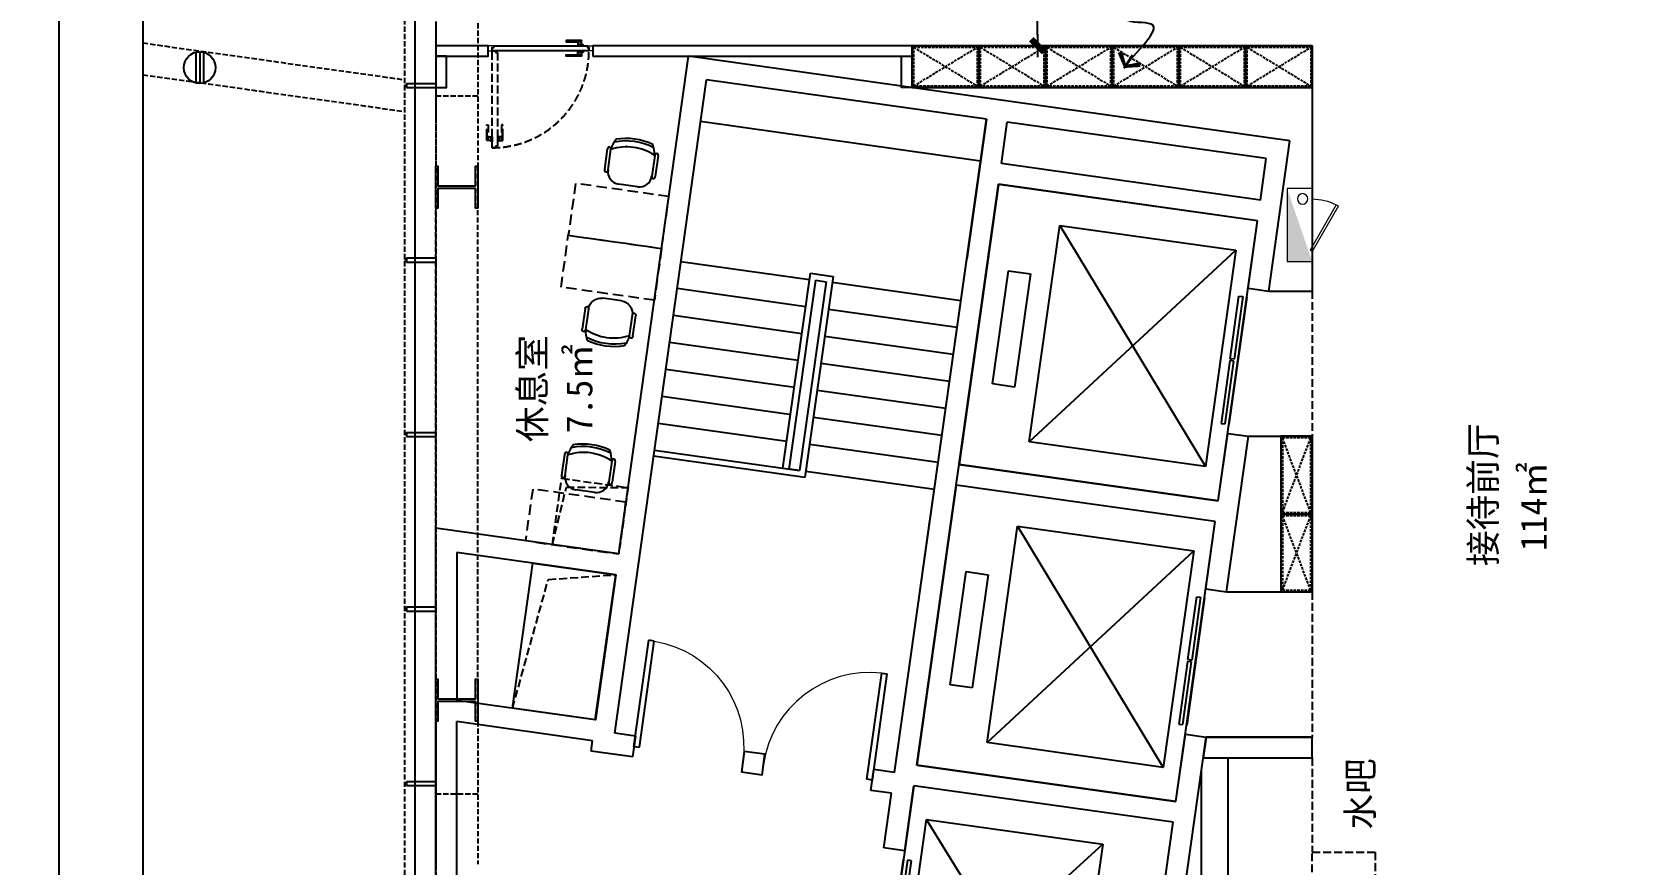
# Model space of a CAD drawing. Header units: millimetres. Extents: x 285006 to 3037698, y -2820855 to 192241.
# Drawn here: x 844896 to 860087, y -633816 to -625868 of the extents above; entities that cross this region are included whole.
import ezdxf
from ezdxf.enums import TextEntityAlignment as Align
from ezdxf.xclip import XClip

# ---------------------------------------------------------------- set-up
doc = ezdxf.new("R2010")
doc.units = ezdxf.units.MM
doc.header["$XCLIPFRAME"] = 2
doc.header["$PDMODE"] = 35
doc.header["$PDSIZE"] = -0.1
for name, pattern in [('1#C-6F$0$CONTINOUS', [0]), ('1#C-6F$0$DASHED2', [0.375, 0.25, -0.125]), ('DASH', [0.35, 0.25, -0.1]), ('DASHED', [0.75, 0.5, -0.25])]:
    doc.linetypes.add(name, pattern=pattern)
for name, color, linetype in [('1#C-6F$0$0-XREF', 7, 'Continuous'), ('1#C-6F$0$A-FLOR-STRS', 13, 'Continuous'), ('1#C-6F$0$A-WALL', 2, 'Continuous'), ('1#C-6F$0$S-W-BEAMLINE', 4, '1#C-6F$0$DASHED2'), ('1#C-6F$0$文字图层', 7, 'Continuous'), ('1#C-6F$0$汇水面积', 3, 'Continuous'), ('4玻璃幕墙', 1, 'Continuous'), ('6铝型材', 8, 'Continuous'), ('___', 4, 'Continuous'), ('__附着_A10-J_KJ_2_B_28F_SEN22M3I_设计区$0$A_WALL_BRIK(砌块墙)', 190, 'Continuous'), ('BS-LIFT', 14, 'Continuous'), ('BS-SHORT CABINET', 30, 'Continuous'), ('BS-STAIR', 30, 'Continuous'), ('COLUMN', 160, 'Continuous'), ('DOOR', 60, 'Continuous'), ('DOOR--02', 8, 'Continuous'), ('DS-FINISH', 20, 'Continuous'), ('DS-NOTES', 8, 'Continuous'), ('FF-FURN', 51, 'Continuous'), ('FF-TEXT', 50, 'Continuous'), ('FF-活动家具', 51, 'Continuous'), ('FF1-固定家具(落地、到顶)', 30, 'Continuous'), ('WALL', 255, 'Continuous'), ('WALL-地台', 8, 'Continuous')]:
    doc.layers.add(name, color=color, linetype=linetype)
for name, color, linetype, lineweight in [('1#C-6F$0$0XG-X', 1, 'Continuous', 18), ('WALL-1C-6F-1$0$A-WALL-GLAZ', 142, 'Continuous', 18), ('板边洞口-1C-6F$0$A-HOLE', 5, 'Continuous', 25)]:
    doc.layers.add(name, color=color, linetype=linetype, lineweight=lineweight)
doc.styles.add('ar', font='arial.ttf')
doc.styles.add('CCD_DIM', font='archs.shx', dxfattribs={"width": 0.7})
doc.styles.add('DIA', font='')
doc.styles.get('DIA').set_extended_font_data('SimSun')
doc.dimstyles.new('DIM_100', dxfattribs={"dimscale": 100, "dimtxt": 1.5, "dimasz": 1, "dimexe": 1.5, "dimexo": 1.5, "dimgap": 0.6, "dimtad": 1, "dimdec": 0, "dimrnd": 5, "dimzin": 12, "dimdsep": 46, "dimtxsty": 'CCD_DIM', "dimblk": 'CCD_Dimension_Tick', "dimcen": 0.125, "dimclrd": 44, "dimclre": 44, "dimclrt": 50, "dimadec": 0, "dimazin": 0, "dimtfac": 1, "dimtdec": 0, "dimtix": 1, "dimtmove": 2, "dimatfit": 3, "dimldrblk": 'CCD_Leader_Dot', "dimfxl": 5, "dimtvp": 1, "dimtolj": 1, "dimtzin": 0, "dimarcsym": 0})
doc.dimstyles.new('HBA_100', dxfattribs={"dimscale": 100, "dimtxt": 2.5, "dimasz": 1, "dimexe": 2, "dimexo": 2.5, "dimgap": 0.6, "dimtad": 1, "dimdec": 0, "dimzin": 0, "dimdsep": 46, "dimtxsty": 'ar', "dimblk": 'CCD_Dimension_Tick', "dimcen": 0.125, "dimclrd": 44, "dimclre": 44, "dimclrt": 50, "dimadec": 0, "dimazin": 0, "dimtfac": 1, "dimtdec": 0, "dimtix": 1, "dimtmove": 2, "dimatfit": 2, "dimldrblk": 'CCD_Leader_Dot', "dimfxl": 1, "dimtvp": 1, "dimtolj": 1, "dimtzin": 0, "dimarcsym": 0})

# ---------------------------------------------------------------- blocks, each defined once
blk = doc.blocks.new('1#C-6F$0$$0$A$C613054A8')
for p, q in [((0, 50), (0, 2750)), ((0, 2750), (2500, 2750)), ((2500, 2750), (2500, 50)), ((635, 2444), (635, 356)), ((635, 2444), (2335, 356)), ((635, 356), (2335, 2444)), ((2335, 2444), (635, 2444)), ((2335, 356), (2335, 2444)), ((2424, 1409), (2424, 2014)), ((2424, 2014), (2462, 2014)), ((2462, 2014), (2462, 1409)), ((2500, 786), (2500, 2014)), ((210, 1945), (210, 855)), ((422, 1945), (210, 1945)), ((422, 855), (422, 1945)), ((2462, 1409), (2424, 1409)), ((2424, 1391), (2424, 786)), ((2462, 1391), (2424, 1391)), ((2462, 786), (2462, 1391)), ((210, 855), (422, 855)), ((2424, 786), (2462, 786)), ((635, 356), (2335, 356)), ((2500, 50), (0, 50))]:
    blk.add_line(p, q)
blk = doc.blocks.new('1#C-6F$0$A$C613054A8')
for p, q in [((0, 0), (0, 2650)), ((0, 2650), (2500, 2650)), ((2500, 2650), (2500, 0)), ((635, 2349), (635, 301)), ((635, 2349), (2335, 301)), ((635, 301), (2335, 2349)), ((2335, 2349), (635, 2349)), ((2335, 301), (2335, 2349)), ((210, 1870), (210, 780)), ((422, 1870), (210, 1870)), ((422, 780), (422, 1870)), ((2424, 1334), (2424, 1939)), ((2424, 1939), (2462, 1939)), ((2462, 1939), (2462, 1334)), ((2500, 711), (2500, 1939)), ((2462, 1334), (2424, 1334)), ((2424, 1316), (2424, 711)), ((2462, 1316), (2424, 1316)), ((2462, 711), (2462, 1316)), ((210, 780), (422, 780)), ((2424, 711), (2462, 711)), ((635, 301), (2335, 301)), ((2500, 0), (0, 0))]:
    blk.add_line(p, q)
blk = doc.blocks.new('WALL-1C-6F-1$0$mullion_____')
at = {"layer": '6铝型材'}
for p, q in [((-36798, -1713), (-36798, -1433)), ((-36798, -1433), (-36758, -1433)), ((-36758, -1713), (-36758, -1433)), ((-36798, -1713), (-36758, -1713)), ((-36778, -1713), (-36778, -1733))]:
    blk.add_line(p, q, dxfattribs=at)
blk = doc.blocks.new('WALL-1C-6F-1')
at = {"layer": '4玻璃幕墙'}
blk.add_line((98374985, 18822923), (98374985, 18796566), dxfattribs=at)
at = {"layer": 'WALL-地台', "linetype": 'DASH', "ltscale": 200}
for p, q in [((98374885, 18823023), (98374885, 18796546)), ((98375185, 18822723), (98375185, 18796566))]:
    blk.add_line(p, q, dxfattribs=at)
for points in [[(98353235, 18814639), (98374885, 18811596)], [(98353235, 18814336), (98374885, 18811293)]]:
    blk.add_lwpolyline(points, dxfattribs=at)
at = {"layer": 'WALL-1C-6F-1$0$A-WALL-GLAZ', "lineweight": -3, "rotation": 269.9999995734953}
for p in [(98376618, 18774763), (98376618, 18773097), (98376618, 18771431), (98376618, 18769765), (98376618, 18768098)]:
    blk.add_blockref('WALL-1C-6F-1$0$mullion_____', p, dxfattribs=at)
blk = doc.blocks.new('1#C-6F$0$$TCHSYS$DOOR2D')
for p, q in [((0.45, 0.975), (0.5, 0.975)), ((0.45, 0), (0.45, 0.975)), ((0.5, 0), (0.5, 0.975)), ((0.5, 0), (0.45, 0))]:
    blk.add_line(p, q)
at = {"lineweight": 13}
blk.add_arc((0.475, 0), 0.975, 91.4693, 180, dxfattribs=at)
blk = doc.blocks.new('1#C-6F$0$DSADSAD')
at = {"layer": '1#C-6F$0$文字图层', "color": 6}
for p, q in [((7943089, -1493991), (7943089, -1494579)), ((7943165, -1493981), (7943165, -1494588)), ((7943241, -1493991), (7943241, -1494579))]:
    blk.add_line(p, q, dxfattribs=at)
blk.add_circle((7943165, -1494285), 304, dxfattribs=at)
blk = doc.blocks.new('1#C-6F$0$单出口带卷盘消火栓')
at = {"layer": '1#C-6F$0$0XG-X'}
for p, q in [((368866, -61966), (368866, -61726)), ((368866, -61726), (369566, -61726)), ((369566, -61966), (369566, -61726)), ((368866, -61966), (368966, -61966)), ((368966, -61966), (369466, -61966)), ((369021, -62195), (369454, -61945)), ((369033, -62216), (369466, -61966)), ((369466, -61966), (369454, -61945)), ((369466, -61966), (369566, -61966)), ((369021, -62195), (369034, -62216))]:
    blk.add_line(p, q, dxfattribs=at)
blk.add_circle((368965, -61874), 50, dxfattribs=at)
blk.add_arc((369466, -61966), 500, 180, 207.134, dxfattribs=at)
blk.add_solid([(368866, -61726), (369566, -61966), (369566, -61726)], dxfattribs=at)
blk = doc.blocks.new('1#C-6F$0$A$C13D20D7F')
at = {"layer": '1#C-6F$0$S-W-BEAMLINE', "color": 6, "linetype": '1#C-6F$0$CONTINOUS'}
blk.add_lwpolyline([(380, 200), (20, 200), (20, 13), (0, 13), (0, 413), (20, 413), (20, 225), (380, 225), (380, 413), (400, 413), (400, 13), (380, 13)], close=True, dxfattribs=at)
blk = doc.blocks.new('dfgdergherhre')
at = {"layer": 'WALL-地台', "linetype": 'DASH', "ltscale": 200}
for p, q in [((3268329, 4617160, 0), (3268329, 4615794, 0)), ((3268729, 4617160, 0), (3268729, 4615794, 0)), ((3268729, 4616464, 0), (3268329, 4616464, 0)), ((3268329, 4610495, 0), (3268329, 4615794, 0)), ((3268729, 4610495, 0), (3268729, 4615794, 0)), ((3268329, 4610495, 0), (3268329, 4609129, 0)), ((3268729, 4610495, 0), (3268729, 4609129, 0)), ((3268729, 4609799, 0), (3268329, 4609799, 0))]:
    blk.add_line(p, q, dxfattribs=at)
at = {"layer": '1#C-6F$0$0-XREF', "ltscale": 1.5, "rotation": 359.999308722076}
for p in [(3268329, 4615381, 0), (3268329, 4610482, 0)]:
    blk.add_blockref('1#C-6F$0$A$C13D20D7F', p, dxfattribs=at)
blk = doc.blocks.new('DFHRTHRTH')
at = {"layer": 'COLUMN', "linetype": 'Continuous'}
for p, q in [((3270075, 4612091, 0), (3270743, 4616844, 0)), ((3276487, 4616037, 0), (3270743, 4616844, 0)), ((3270037, 4610380, 0), (3270913, 4616618, 0)), ((3273587, 4616243, 0), (3270913, 4616618, 0)), ((3273587, 4616243, 0), (3270913, 4616618, 0)), ((3272710, 4610004, 0), (3273587, 4616243, 0)), ((3273730, 4615819, 0), (3273785, 4616215, 0)), ((3276261, 4615867, 0), (3273785, 4616215, 0)), ((3276285, 4614601, 0), (3276487, 4616037, 0)), ((3276205, 4615471, 0), (3276261, 4615867, 0)), ((3276205, 4615471, 0), (3273730, 4615819, 0)), ((3272922, 4610075, 0), (3273702, 4615621, 0)), ((3276177, 4615273, 0), (3273702, 4615621, 0)), ((3276087, 4614629, 0), (3276177, 4615273, 0)), ((3276087, 4614629, 0), (3276285, 4614601, 0)), ((3275802, 4612599, 0), (3275892, 4613243, 0)), ((3275881, 4611729, 0), (3276090, 4613215, 0)), ((3275892, 4613243, 0), (3276090, 4613215, 0)), ((3275802, 4612599, 0), (3273326, 4612947, 0)), ((3275774, 4612401, 0), (3273298, 4612749, 0)), ((3275683, 4611757, 0), (3275774, 4612401, 0)), ((3268329, 4605671, 0), (3268329, 4612336, 0)), ((3270075, 4612091, 0), (3268329, 4612336, 0)), ((3270047, 4611893, 0), (3268529, 4612106, 0)), ((3268529, 4612106, 0), (3268529, 4610693, 0)), ((3269852, 4610507, 0), (3270047, 4611893, 0)), ((3275683, 4611757, 0), (3275881, 4611729, 0)), ((3269852, 4610507, 0), (3268529, 4610693, 0)), ((3268529, 4607057, 0), (3268529, 4610491, 0)), ((3269825, 4610308, 0), (3268529, 4610491, 0)), ((3269811, 4610209, 0), (3269825, 4610308, 0)), ((3270235, 4610352, 0), (3270037, 4610380, 0)), ((3270235, 4610352, 0), (3270207, 4610154, 0)), ((3275095, 4606134, 0), (3275686, 4610343, 0)), ((3275398, 4609727, 0), (3275488, 4610371, 0)), ((3275488, 4610371, 0), (3275686, 4610343, 0)), ((3270207, 4610154, 0), (3269811, 4610209, 0)), ((3271274, 4610206, 0), (3271247, 4610008, 0)), ((3271472, 4610178, 0), (3271274, 4610206, 0)), ((3271445, 4609980, 0), (3271472, 4610178, 0)), ((3271445, 4609980, 0), (3271247, 4610008, 0)), ((3272484, 4609834, 0), (3272512, 4610032, 0)), ((3272710, 4610004, 0), (3272512, 4610032, 0)), ((3275398, 4609727, 0), (3272922, 4610075, 0)), ((3272682, 4609806, 0), (3272484, 4609834, 0)), ((3272609, 4609286, 0), (3272682, 4609806, 0)), ((3272807, 4609258, 0), (3272894, 4609877, 0)), ((3275370, 4609529, 0), (3272894, 4609877, 0)), ((3275001, 4606905, 0), (3275370, 4609529, 0)), ((3272807, 4609258, 0), (3272609, 4609286, 0))]:
    blk.add_line(p, q, dxfattribs=at)
blk = doc.blocks.new('*U514')
at = {"layer": 'FF1-固定家具(落地、到顶)', "color": 55, "linetype": 'DASH', "ltscale": 100}
for p, q in [((15, 285), (727, 15)), ((15, 15), (727, 285)), ((743, 0), (743, 300))]:
    blk.add_line(p, q, dxfattribs=at)
at = {"layer": 'FF1-固定家具(落地、到顶)'}
blk.add_lwpolyline([(0, 300), (743, 300), (743, 0), (0, 0)], close=True, dxfattribs=at)
at = {"layer": 'FF1-固定家具(落地、到顶)', "color": 55, "linetype": 'DASH', "ltscale": 100}
blk.add_lwpolyline([(15, 285), (727, 285), (727, 15), (15, 15)], close=True, dxfattribs=at)
blk = doc.blocks.new('*U513')
at = {"layer": 'FF1-固定家具(落地、到顶)', "color": 55, "linetype": 'DASH', "ltscale": 100}
for p, q in [((15, 285), (727, 15)), ((15, 15), (727, 285)), ((743, 0), (743, 300))]:
    blk.add_line(p, q, dxfattribs=at)
at = {"layer": 'FF1-固定家具(落地、到顶)'}
blk.add_lwpolyline([(0, 300), (743, 300), (743, 0), (0, 0)], close=True, dxfattribs=at)
at = {"layer": 'FF1-固定家具(落地、到顶)', "color": 55, "linetype": 'DASH', "ltscale": 100}
blk.add_lwpolyline([(15, 285), (727, 285), (727, 15), (15, 15)], close=True, dxfattribs=at)
blk = doc.blocks.new('A$C64783269')
at = {"layer": 'FF-活动家具'}
for p, q in [((1, 151), (1, 400)), ((41, 151), (41, 400)), ((570, 399), (570, 150)), ((610, 399), (610, 150)), ((419, 0), (191, 0))]:
    blk.add_line(p, q, dxfattribs=at)
for centre, radius, start, end in [((21, 405), 20.8, 344.5058, 195.4229), ((461, 332), 426, 152.8506, 170.8394), ((305, -144), 604, 64.0229, 115.9163), ((305, -200), 730, 70.8382, 109.1021), ((305, -192), 752, 72.7146, 107.2107), ((149, 332), 426, 9.0894, 27.0688), ((590, 405), 20.8, 344.5058, 195.4229), ((21, 145), 20.8, 164.5058, 15.4229), ((191, 150), 150, 179.9644, 269.9644), ((419, 150), 150, 269.9644, 359.9644), ((590, 145), 20.8, 164.5058, 15.4229)]:
    blk.add_arc(centre, radius, start, end, dxfattribs=at)
blk = doc.blocks.new('*U1126')
at = {"layer": 'FF1-固定家具(落地、到顶)', "color": 55, "linetype": 'DASH', "ltscale": 100}
for p, q in [((15, 385), (622, 15)), ((15, 15), (622, 385)), ((637, 0), (637, 400))]:
    blk.add_line(p, q, dxfattribs=at)
at = {"layer": 'FF1-固定家具(落地、到顶)'}
blk.add_lwpolyline([(0, 400), (637, 400), (637, 0), (0, 0)], close=True, dxfattribs=at)
at = {"layer": 'FF1-固定家具(落地、到顶)', "color": 55, "linetype": 'DASH', "ltscale": 100}
blk.add_lwpolyline([(15, 385), (622, 385), (622, 15), (15, 15)], close=True, dxfattribs=at)
blk = doc.blocks.new('M--900')
at = {"layer": 'DOOR'}
blk.add_lwpolyline([(-962, 50), (-38, 50), (-38, 18), (-53, 18), (-53, 0), (-947, 0), (-947, 18), (-962, 18), (-962, 50)], dxfattribs=at)
at = {"layer": 'DOOR--02', "linetype": 'DASH', "ltscale": 300}
for p, q in [((-136, 869), (-136, 755)), ((10, 869), (10, 755))]:
    blk.add_line(p, q, dxfattribs=at)
at = {"layer": 'DOOR--02'}
for p, q in [((-857, 98), (-743, 98)), ((-857, -48), (-743, -48))]:
    blk.add_line(p, q, dxfattribs=at)
at = {"layer": 'DOOR--02', "linetype": 'DASH', "ltscale": 300}
for points in [[(-88, 869), (-88, 919), (-98, 919), (-98, 869), (-88, 869)], [(-38, 974), (-38, 50), (-70, 50), (-70, 65), (-88, 65), (-88, 959), (-70, 959), (-70, 974), (-38, 974)], [(-38, 919), (-38, 919)], [(-38, 869), (-38, 919), (-28, 919), (-28, 869), (-38, 869)], [(-100, 870), (-100, 904), (-138, 904), (-138, 861)], [(-138, 904), (-126, 895), (-126, 869)], [(-138, 869), (-138, 755), (-126, 755), (-126, 869)], [(-128, 869), (-138, 869)], [(-128, 869), (-100, 869), (-100, 869)], [(-98, 902), (-88, 902)], [(-98, 885), (-88, 885)], [(-28, 902), (-38, 902)], [(-28, 885), (-38, 885)], [(-26, 870), (-26, 904), (12, 904), (12, 861)], [(2, 869), (-26, 869), (-26, 869)], [(12, 904), (0, 895), (0, 869)], [(12, 869), (12, 755), (0, 755), (0, 869)], [(2, 869), (12, 869)]]:
    blk.add_lwpolyline(points, dxfattribs=at)
for points in [[(-100, 904), (-100, 869), (-98, 869), (-98, 904)], [(-26, 904), (-26, 869), (-28, 869), (-28, 904)]]:
    blk.add_lwpolyline(points, close=True, dxfattribs=at)
at = {"layer": 'DOOR--02'}
for points in [[(-857, 50), (-907, 50), (-907, 60), (-857, 60), (-857, 50)], [(-907, 50), (-907, 50)], [(-858, 62), (-892, 62), (-892, 100), (-849, 100)], [(-857, 100), (-743, 100), (-743, 88), (-857, 88)], [(-857, 90), (-857, 100)], [(-857, 90), (-857, 62), (-857, 62)], [(-857, 0), (-907, 0), (-907, -10), (-857, -10), (-857, 0)], [(-858, -12), (-892, -12), (-892, -50), (-849, -50)], [(-857, -40), (-857, -12), (-857, -12)], [(-857, -50), (-743, -50), (-743, -38), (-857, -38)], [(-857, -40), (-857, -50)]]:
    blk.add_lwpolyline(points, dxfattribs=at)
at = {"layer": 'DOOR--02', "ltscale": 0.1}
for points in [[(-892, 100), (-883, 88), (-857, 88)], [(-890, 60), (-890, 50)], [(-873, 60), (-873, 50)], [(-892, -50), (-883, -38), (-857, -38)], [(-890, -10), (-890, 0)], [(-873, -10), (-873, 0)]]:
    blk.add_lwpolyline(points, dxfattribs=at)
at = {"layer": 'DOOR--02'}
for points in [[(-892, 62), (-857, 62), (-857, 60), (-892, 60)], [(-892, -12), (-857, -12), (-857, -10), (-892, -10)]]:
    blk.add_lwpolyline(points, close=True, dxfattribs=at)
at = {"layer": 'DOOR--02', "linetype": 'DASH', "ltscale": 300}
blk.add_arc((-38, 50), 924, 90, 181.9847, dxfattribs=at)
at = {"layer": 'DS-FINISH', "linetype": 'Continuous', "lineweight": 0, "ltscale": 1000}
for points in [[(-965, 15), (-950, 15), (-950, 0), (-1000, 0), (-1000, 50), (-965, 50)], [(-35, 15), (-50, 15), (-50, 0), (0, 0), (0, 50), (-35, 50)]]:
    blk.add_lwpolyline(points, close=True, dxfattribs=at)
blk = doc.blocks.new('*U476')
blk.add_blockref('M--900', (0, 0))
blk = doc.blocks.new('CCD_Leader_Arrow')
at = {"color": 0, "linetype": 'ByBlock'}
blk.add_line((0, 0), (-1, 0), dxfattribs=at)
for points in [[(-0.86, 0.67), (-0.6, 0.85), (-0.24, 0), (0, 0)], [(-0.86, -0.67), (-0.6, -0.85), (-0.24, 0), (0, 0)]]:
    blk.add_solid(points, dxfattribs=at)
blk = doc.blocks.new('CCD_Dimension_Tick')
at = {"color": 0, "linetype": 'ByBlock'}
for p, q in [((-1.09, 0), (0, 0)), ((0, 0), (1.09, 0))]:
    blk.add_line(p, q, dxfattribs=at)
at = {"color": 0, "linetype": 'Continuous', "const_width": 0.608}
blk.add_lwpolyline([(-0.61, -0.61), (0.61, 0.61)], dxfattribs=at)
blk = doc.blocks.new('*D1149')
at = {"layer": '___', "color": 44, "lineweight": -2, "transparency": 16777216}
for p, q in [((854503, -624399), (854353, -624399)), ((854503, -625900), (854503, -624499)), ((854503, -626000), (854353, -626000))]:
    blk.add_line(p, q, dxfattribs=at)
at = {"layer": 'Defpoints', "color": 0, "transparency": 16777216}
for p in [(854503, -624399), (854506, -624399, 0), (854506, -626000, 0)]:
    blk.add_point(p, dxfattribs=at)
at = {"layer": '___', "color": 44, "lineweight": -2, "transparency": 16777216, "xscale": 100, "yscale": 100, "zscale": 100}
for p, rotation in [((854503, -624399), 90), ((854503, -626000), 270)]:
    blk.add_blockref('CCD_Dimension_Tick', p, dxfattribs=dict(at, rotation=rotation))
at = {"layer": '___', "color": 50, "transparency": 16777216, "insert": (854368, -625200), "char_height": 150, "attachment_point": 5, "rotation": 90, "style": 'CCD_DIM'}
blk.add_mtext('\\A1;1600', dxfattribs=at)
blk = doc.blocks.new('CCD_Leader_Dot')
at = {"color": 0, "linetype": 'ByBlock'}
blk.add_line((-5, 0), (-10, 0), dxfattribs=at)
at = {"color": 0, "linetype": 'ByBlock', "const_width": 5}
blk.add_lwpolyline([(-2.5, 0, 1), (2.5, 0, 1)], format="xyb", close=True, dxfattribs=at)
blk = doc.blocks.new('DFHRTHRTJYTJYT')
at = {"layer": 'FF-TEXT', "color": 50, "style": 'DIA'}
blk.add_text('休息室', height=250, rotation=90.0848, dxfattribs=at).set_placement((923575, -629274, 0), align=Align.CENTER)
blk.add_text('7.5㎡', height=250, rotation=90.0848, dxfattribs=at).set_placement((923876, -629274, 0), align=Align.MIDDLE)
for s, rotation, p in [('接待前厅', 90.0848, (932531, -630288)), ('114㎡', 90.0848, (933013, -630401)), ('水吧', 89.9152, (931357, -633145))]:
    blk.add_text(s, height=250, rotation=rotation, dxfattribs=at).set_placement(p, align=Align.MIDDLE_CENTER)

msp = doc.modelspace()

# ---------------------------------------------------------------- linework, layer by layer
at = {"elevation": 0}
msp.add_lwpolyline([(845956.1, -624172.5), (845956.1, -636201.2), (846388.1, -636328.8), (845566.8, -636403.7), (845956.1, -636516.1), (845956.1, -647092.8)], dxfattribs=at)
at = {"layer": '1#C-6F$0$A-FLOR-STRS'}
for p, q in [((854013.8, -626702, 0), (853825.9, -628038.9, 0)), ((853474.1, -630541.8, 0), (853825.9, -628038.9, 0)), ((853372.2, -631267.2, 0), (853474.7, -630537.3, 0))]:
    msp.add_line(p, q, dxfattribs=at)
at = {"layer": '__附着_A10-J_KJ_2_B_28F_SEN22M3I_设计区$0$A_WALL_BRIK(砌块墙)', "ltscale": 0.01, "elevation": 0}
msp.add_lwpolyline([(856113.1, -632601.6), (857126.9, -632601.6)], dxfattribs=at)
at = {"layer": 'BS-SHORT CABINET', "elevation": 0}
for points in [[(853304.3, -626400.3), (857126.9, -626400.3), (857126.9, -626000.3), (853304.3, -626000.3)], [(856085, -632801.6), (857126.9, -632801.6), (857126.9, -632601.6), (856112.7, -632601.6)]]:
    msp.add_lwpolyline(points, close=True, dxfattribs=at)
for points in [[(857126.9, -626000.3), (857126.9, -628343.5)], [(856711.6, -628343.5), (857126.9, -628343.5)], [(856516.7, -629729.9), (857126.9, -629729.9)], [(857126.9, -629729.9), (857126.9, -631215.3)], [(856308, -631215.3), (857126.9, -631215.3)], [(856319.6, -632801.6), (856319.6, -638422.5)], [(856069.6, -635401.2), (856069.6, -632911)]]:
    msp.add_lwpolyline(points, dxfattribs=at)
at = {"layer": 'BS-STAIR'}
for p, q in [((851096.5, -628059.2, 0), (852324.4, -628231.8, 0)), ((852071.1, -630034.1, 0), (852332.8, -628172.4, 0)), ((852130.5, -630042.4, 0), (852383.9, -628240.1, 0)), ((852130.5, -630042.4, 0), (852383.9, -628240.1, 0)), ((852482.9, -628254.1, 0), (852229.6, -630056.3, 0)), ((852482.9, -628254.1, 0), (852229.6, -630056.3, 0)), ((852550.6, -628203, 0), (852280.6, -630124.1, 0)), ((852332.8, -628172.4, 0), (852550.6, -628203, 0)), ((852383.9, -628240.1, 0), (852482.9, -628254.1, 0)), ((852383.9, -628240.1, 0), (852482.9, -628254.1, 0)), ((853770.2, -628435, 0), (852542.3, -628262.4, 0)), ((851060.3, -628316.7, 0), (852288.2, -628489.3, 0)), ((851024.1, -628574.1, 0), (852252.1, -628746.7, 0)), ((853734, -628692.5, 0), (852506.1, -628519.9, 0)), ((850987.9, -628831.6, 0), (852215.9, -629004.2, 0)), ((853697.8, -628949.9, 0), (852469.9, -628777.3, 0)), ((853661.7, -629207.4, 0), (852433.7, -629034.8, 0)), ((850951.8, -629089.1, 0), (852179.7, -629261.7, 0)), ((850915.6, -629346.5, 0), (852129.1, -629517.1, 0)), ((853625.5, -629464.9, 0), (852397.5, -629292.3, 0)), ((850879.4, -629604, 0), (852107.3, -629776.6, 0)), ((853589.3, -629722.3, 0), (852361.4, -629549.8, 0)), ((853553.1, -629979.8, 0), (852325.2, -629807.2, 0)), ((852280.6, -630124.1, 0), (850834.8, -629920.9, 0)), ((850843.2, -629861.5, 0), (852229.6, -630056.3, 0)), ((852229.6, -630056.3, 0), (852130.5, -630042.4, 0)), ((853516.9, -630237.3, 0), (852289, -630064.7, 0))]:
    msp.add_line(p, q, dxfattribs=at)
at = {"layer": 'BS-STAIR', "elevation": 0}
msp.add_lwpolyline([(851284.4, -626722.3), (853958.1, -627098.1)], dxfattribs=at)
msp.add_lwpolyline([(852829, -630461.2, 0, 0, 0), (853203.5, -627796.9, 0, 0, 0), (851817.1, -627602.1, 0, 0, 0), (851538.1, -629587.5, 80, 0, 0), (851496.3, -629884.6, 0, 0, 0)], format="xyseb", dxfattribs=at)
at = {"layer": 'Defpoints', "elevation": 0}
msp.add_lwpolyline([(845156.1, -613574.9), (865505.7, -613574.9), (865505.7, -671254), (845156.1, -671254)], close=True, dxfattribs=at)
at = {"layer": 'DS-NOTES', "linetype": 'DASH', "ltscale": 300, "elevation": 0}
for points in [[(857126.9, -628343.5), (857126.9, -629729.9)], [(849868, -630764.5), (850002.2, -630215.4), (850590.9, -630219.9)], [(849486.9, -632326.7), (849829, -631097.1), (850473.9, -631051.7)], [(857126.9, -631215.3), (857126.9, -632601.6)], [(857126.9, -632801.6), (857126.9, -633701.6)]]:
    msp.add_lwpolyline(points, dxfattribs=at)
msp.add_lwpolyline([(849957.1, -630130.8), (850590.9, -630219.9), (850501.8, -630853.6), (849868, -630764.5)], close=True, dxfattribs=at)
at = {"layer": 'FF-FURN', "linetype": 'DASHED', "ltscale": 200, "elevation": 0}
for points in [[(850020.7, -627810.5), (850911.9, -627935.7), (850981.5, -627440.6), (850090.2, -627315.3), (850020.7, -627810.5)], [(850119.7, -627824.4), (850911.9, -627935.7), (850842.3, -628430.9), (849951.1, -628305.6), (850020.7, -627810.5)], [(849709.6, -630742.3), (850501.8, -630853.6), (850571.4, -630358.5), (849680.1, -630233.2), (849610.5, -630728.4)]]:
    msp.add_lwpolyline(points, dxfattribs=at)
at = {"layer": 'FF-FURN', "linetype": 'DASH', "ltscale": 300, "elevation": 0}
msp.add_lwpolyline([(857126.9, -633701.6), (857726.9, -633701.6), (857726.9, -636622.5), (857126.9, -636622.5)], close=True, dxfattribs=at)
at = {"layer": 'WALL', "elevation": 0}
for points in [[(848756.1, -626100.3), (849255.7, -626100.3), (849255.7, -626000.3), (848756.1, -626000.3)], [(850255.7, -626100.3), (853304.3, -626100.3), (853304.3, -626000.3), (850255.7, -626000.3)], [(848756, -626399.6), (848855.7, -626399.6), (848855.7, -626100.3), (848756, -626100.3)]]:
    msp.add_lwpolyline(points, close=True, dxfattribs=at)
msp.add_lwpolyline([(853304.3, -626000.3), (853304.3, -626400.3), (853204.3, -626400.3), (853204.3, -626100.3), (853304.3, -626100.3)], dxfattribs=at)
at = {"layer": '板边洞口-1C-6F$0$A-HOLE', "linetype": 'Continuous', "ltscale": 1.5, "elevation": 0}
msp.add_lwpolyline([(849681.7, -630940.3), (850473.9, -631051.7), (850279.1, -632438), (849486.9, -632326.7)], close=True, dxfattribs=at)

# ---------------------------------------------------------------- block references
for p in [(853304.3, -626400.3, 0), (853941.4, -626400.3, 0), (854578.5, -626400.3, 0), (855215.6, -626400.3, 0), (855852.7, -626400.3, 0), (856489.8, -626400.3, 0)]:
    msp.add_blockref('*U1126', p)
at = {"xscale": -1, "rotation": 270}
for name, p in [('*U513', (856826.9, -630472.6, 0)), ('*U514', (856826.9, -631215.3, 0))]:
    msp.add_blockref(name, p, dxfattribs=at)
at = {"layer": '1#C-6F$0$0-XREF', "ltscale": 1.5}
ref = msp.add_blockref('WALL-1C-6F-1', (-97526656.2, -19436734.2, 0), dxfattribs=dict(at, rotation=359.999308722076))
XClip(ref).set_block_clipping_path([(98372385.8231538981, 18767467.007476639), (98391135.4026873261, 18767467.2336917371), (98391134.7242774069, 18823696.4636914618), (98372385.144743979, 18823696.2374763638)])
at = {"layer": '1#C-6F$0$0XG-X', "xscale": -1, "rotation": 90.00069127831203}
msp.add_blockref('1#C-6F$0$单出口带卷盘消火栓', (795155.9, -258498.5, 0), dxfattribs=at)
at = {"layer": '1#C-6F$0$A-WALL'}
msp.add_blockref('DFHRTHRTH', (-2419573.4, -5242944.6), dxfattribs=at)
at = {"layer": '1#C-6F$0$汇水面积', "xscale": 0.4999999999999999, "yscale": 0.4999999999999999, "zscale": 0.4999999999999999, "rotation": 359.999308721688}
msp.add_blockref('1#C-6F$0$DSADSAD', (-3125074.1, 120980.7, 0), dxfattribs=at)
at = {"layer": '___'}
msp.add_blockref('DFHRTHRTJYTJYT', (-73772.5, 0), dxfattribs=at)
at = {"layer": '__附着_A10-J_KJ_2_B_28F_SEN22M3I_设计区$0$A_WALL_BRIK(砌块墙)'}
msp.add_blockref('dfgdergherhre', (-2419573.4, -5242944.6), dxfattribs=at)
at = {"layer": 'BS-LIFT', "extrusion": (-5.84819e-16, -4.16084e-15, -1), "zscale": -0.9999999999999973, "rotation": 188.0006920480634}
for p in [(-854135.3, -627274.5, 0), (-853731.7, -630146.3, 0)]:
    msp.add_blockref('1#C-6F$0$$0$A$C613054A8', p, dxfattribs=at)
at = {"layer": 'BS-LIFT', "xscale": -1, "rotation": 351.9993155329082}
msp.add_blockref('1#C-6F$0$A$C613054A8', (855427.9, -636039.7, 0), dxfattribs=at)
at = {"layer": 'DOOR'}
for p, xscale, yscale, zscale, rotation in [((851167.2, -632764.8, 0), -1050.000003055029, 1050.000003055028, 1050.000003055029, 351.9993082428272), ((852405.1, -632938.8, 0), 1050.000000136291, 1050.000000136291, 1050.000000136291, 351.9993083056692)]:
    msp.add_blockref('1#C-6F$0$$TCHSYS$DOOR2D', p, dxfattribs=dict(at, xscale=xscale, yscale=yscale, zscale=zscale, rotation=rotation))
at = {"layer": 'DS-FINISH', "rotation": 180}
msp.add_blockref('*U476', (849255.7, -626000.3, 0), dxfattribs=at)
at = {"layer": 'FF-FURN', "linetype": 'DASHED', "ltscale": 200, "yscale": 0.8, "zscale": 0.8}
for p, xscale, rotation in [((850350.5, -627301.5, 0), 0.8, 351.9993079525053), ((850197.4, -628390.7, 0), -0.8, 171.9993079525053), ((849940.4, -630219.4, 0), 0.8, 351.9993079525053)]:
    msp.add_blockref('A$C64783269', p, dxfattribs=dict(at, xscale=xscale, rotation=rotation))

# ---------------------------------------------------------------- dimensions: what is measured, and where the dimension line sits
at = {"layer": '___'}
dim = msp.add_aligned_dim(p1=(854506.1, -626000.3, 0), p2=(854506.1, -624399, 0), distance=2.8, dimstyle='DIM_100', override={"dimfxlon": 1}, dxfattribs=at)
dim.commit()
dim.dimension.update_dxf_attribs({"geometry": '*D1149', "text_midpoint": (854368.3, -625199.7)})

# ---------------------------------------------------------------- leaders
at = {"layer": 'FF-TEXT', "color": 52, "path_type": 1}
msp.add_leader([(855329.4, -626213.4), (855588.3, -625793.9), (855350, -625745.1), (855424.5, -625525.6)], dimstyle='HBA_100', override={"dimscale": 1, "dimasz": 150, "dimtad": 0, "dimclrd": 0, "dimldrblk": 'CCD_Leader_Arrow'}, dxfattribs=at)

doc.saveas('drawing.dxf')
